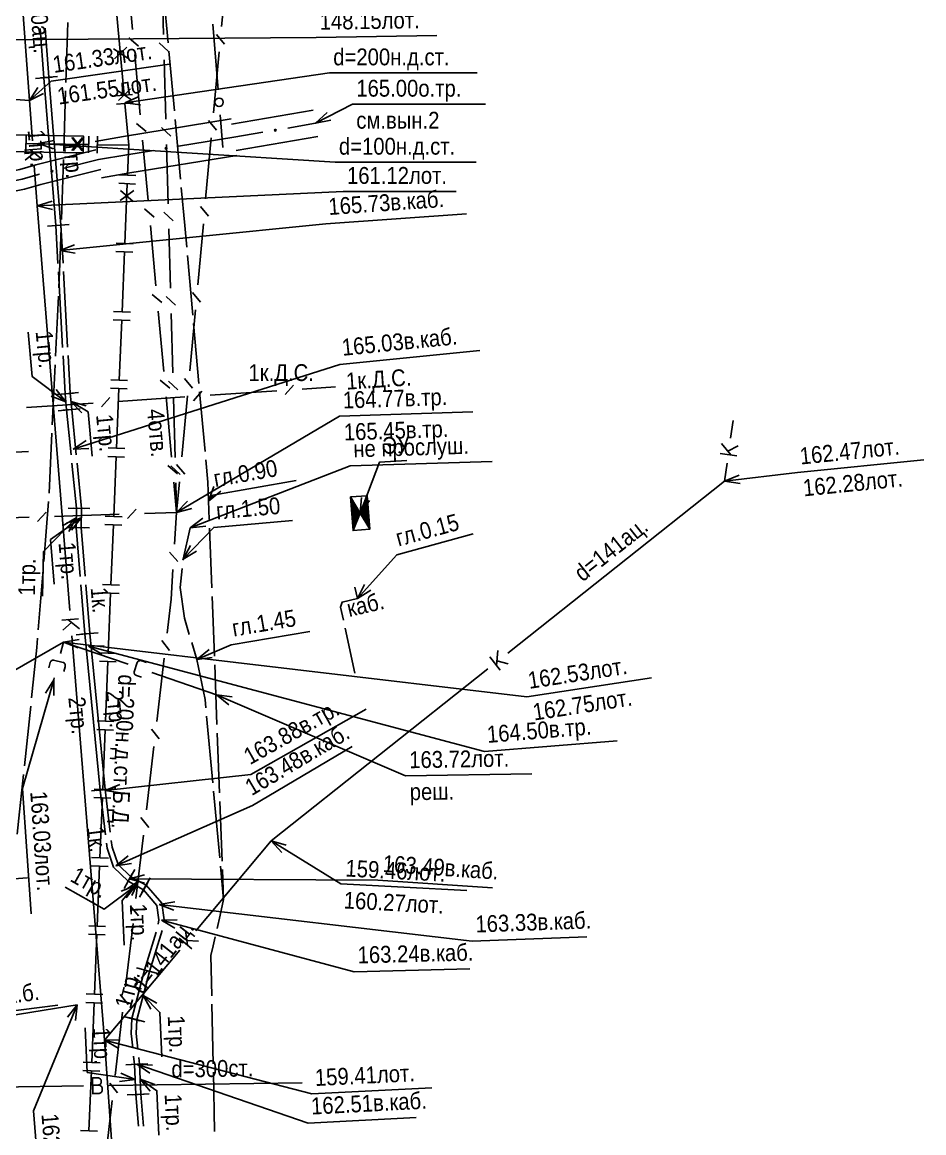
# Model space of a CAD drawing. Header units: metres. Extents: x -3947 to -3704, y 4976 to 6609.
# Drawn here: x -3829.8 to -3776.2, y 5683.5 to 5749.4 of the extents above; entities that cross this region are included whole.
import ezdxf
from ezdxf.enums import TextEntityAlignment as Align

# ---------------------------------------------------------------- set-up
doc = ezdxf.new("R2010")
doc.units = ezdxf.units.M
doc.header["$MEASUREMENT"] = 0
for name, color, linetype, lineweight in [('Водопровод', 7, 'Continuous', 25), ('Водосток', 7, 'Continuous', 25), ('Газопровод', 7, 'Continuous', 25), ('Кабели', 7, 'Continuous', 25), ('Кабель защиты', 7, 'Continuous', 25), ('Кабель связи', 7, 'Continuous', 25), ('Кабель электрический', 7, 'Continuous', 25), ('Канализация самотёчная', 7, 'Continuous', 25), ('Теплосеть', 7, 'Continuous', 25)]:
    doc.layers.add(name, color=color, linetype=linetype, lineweight=lineweight)
doc.styles.add('Russian', font='RUSSIAN_1251.shx', dxfattribs={"width": 0.8, "height": 1})
doc.styles.add('Style-RUSSIAN_1251', font='RUSSIAN_1251.shx')
doc.styles.add('Style-RUSSIAN_1251 I 0.00000', font='RUSSIAN_1251.shx')

msp = doc.modelspace()

# ---------------------------------------------------------------- linework, layer by layer
at = {"layer": 'Водопровод', "linetype": 'Continuous'}
for p, q in [((-3825.594, 5686.746), (-3825.579, 5685.749)), ((-3824.628, 5686.263), (-3813.156, 5686.429)), ((-3837.601, 5686.075), (-3826.128, 5686.241)), ((-3825.587, 5686.282), (-3825.266, 5686.287)), ((-3825.58, 5685.782), (-3825.218, 5685.787))]:
    msp.add_line(p, q, dxfattribs=at)
at = {"layer": 'Водопровод', "linetype": 'Continuous', "flags": 128}
for points in [[(-3841.715, 5687.485), (-3837.326, 5698.028), (-3829.446, 5698.589)], [(-3825.593, 5686.71), (-3825.274, 5686.714), (-3825.244, 5686.709), (-3825.194, 5686.691), (-3825.147, 5686.664), (-3825.128, 5686.649), (-3825.111, 5686.631), (-3825.095, 5686.607), (-3825.082, 5686.577), (-3825.078, 5686.562), (-3825.076, 5686.446), (-3825.082, 5686.424), (-3825.094, 5686.394), (-3825.109, 5686.373), (-3825.125, 5686.352), (-3825.153, 5686.331), (-3825.188, 5686.312), (-3825.22, 5686.299), (-3825.266, 5686.287), (-3825.227, 5686.284), (-3825.193, 5686.28), (-3825.145, 5686.266), (-3825.115, 5686.25), (-3825.086, 5686.232), (-3825.056, 5686.2), (-3825.035, 5686.165), (-3825.025, 5686.134), (-3825.022, 5685.943), (-3825.026, 5685.924), (-3825.037, 5685.898), (-3825.057, 5685.868), (-3825.088, 5685.839), (-3825.116, 5685.82), (-3825.162, 5685.799), (-3825.19, 5685.789), (-3825.218, 5685.787)]]:
    msp.add_lwpolyline(points, dxfattribs=at)
at = {"layer": 'Водосток', "linetype": 'Continuous'}
for p, q in [((-3832.623, 5709.54), (-3827.318, 5712.593)), ((-3827.318, 5712.593), (-3827.492, 5711.915)), ((-3827.318, 5712.593), (-3826.395, 5712.735)), ((-3827.318, 5712.593), (-3826.454, 5712.239)), ((-3827.318, 5712.593), (-3823.482, 5711.27)), ((-3827.89, 5710.358), (-3828.38, 5709.563)), ((-3827.89, 5710.358), (-3827.9, 5709.424)), ((-3827.863, 5710.462), (-3827.89, 5710.358)), ((-3822.065, 5710.78), (-3818.229, 5709.457)), ((-3818.229, 5709.457), (-3817.5, 5708.873)), ((-3818.229, 5709.457), (-3817.303, 5709.332)), ((-3832.321, 5690.104), (-3826.503, 5691.052)), ((-3826.503, 5691.052), (-3827.077, 5690.315)), ((-3826.503, 5691.052), (-3826.614, 5690.125))]:
    msp.add_line(p, q, dxfattribs=at)
at = {"layer": 'Водосток', "linetype": 'Continuous', "flags": 128}
for points in [[(-3827.318, 5712.593), (-3799.818, 5709.33), (-3792.421, 5710.468)], [(-3827.29, 5710.842), (-3827.221, 5711.111), (-3827.214, 5711.149), (-3827.213, 5711.18), (-3827.214, 5711.223), (-3827.223, 5711.263), (-3827.236, 5711.295), (-3827.258, 5711.327), (-3827.284, 5711.354), (-3827.309, 5711.368), (-3827.335, 5711.379), (-3827.902, 5711.524), (-3827.927, 5711.526), (-3827.949, 5711.525), (-3827.977, 5711.517), (-3827.999, 5711.506), (-3828.026, 5711.49), (-3828.053, 5711.471), (-3828.074, 5711.443), (-3828.101, 5711.402), (-3828.114, 5711.368), (-3828.191, 5711.068)], [(-3822.397, 5711.383), (-3822.659, 5711.473), (-3822.697, 5711.484), (-3822.727, 5711.487), (-3822.77, 5711.49), (-3822.811, 5711.484), (-3822.843, 5711.474), (-3822.877, 5711.454), (-3822.907, 5711.43), (-3822.923, 5711.407), (-3822.936, 5711.382), (-3823.127, 5710.829), (-3823.131, 5710.804), (-3823.131, 5710.782), (-3823.126, 5710.754), (-3823.117, 5710.731), (-3823.103, 5710.702), (-3823.085, 5710.674), (-3823.06, 5710.651), (-3823.021, 5710.62), (-3822.988, 5710.604), (-3822.695, 5710.503)], [(-3827.89, 5710.358), (-3829.759, 5703.899), (-3829.237, 5696.448)], [(-3818.229, 5709.457), (-3807.007, 5704.646), (-3799.524, 5704.769)], [(-3835.027, 5689.662), (-3834.368, 5690.174), (-3827.658, 5691.041)], [(-3826.503, 5691.052), (-3829.095, 5684.754), (-3828.515, 5677.315)]]:
    msp.add_lwpolyline(points, dxfattribs=at)
at = {"layer": 'Газопровод', "linetype": 'Continuous'}
for p, q in [((-3823.716, 5745.064), (-3824.165, 5750.03)), ((-3824.342, 5747.809), (-3823.506, 5747.26)), ((-3824.286, 5747.212), (-3823.567, 5747.907)), ((-3823.218, 5745.109), (-3824.214, 5745.019)), ((-3824.118, 5745.335), (-3823.283, 5744.786)), ((-3824.062, 5744.737), (-3823.343, 5745.433)), ((-3823.173, 5744.611), (-3824.169, 5744.521)), ((-3823.675, 5744.607), (-3822.821, 5744.985)), ((-3823.675, 5744.607), (-3822.748, 5744.49)), ((-3823.447, 5742.083), (-3823.671, 5744.566)), ((-3829.542, 5742.698), (-3829.561, 5741.698)), ((-3826.218, 5741.761), (-3826.831, 5742.552)), ((-3826.818, 5741.77), (-3826.181, 5742.541)), ((-3826.153, 5741.76), (-3826.766, 5742.55)), ((-3826.752, 5741.769), (-3826.116, 5742.54)), ((-3825.806, 5742.627), (-3825.824, 5741.628)), ((-3825.306, 5742.618), (-3825.325, 5741.618)), ((-3828.804, 5742.184), (-3827.89, 5742.377)), ((-3828.804, 5742.184), (-3827.921, 5741.878)), ((-3823.447, 5742.083), (-3825.315, 5742.118)), ((-3823.519, 5740.307), (-3823.447, 5742.083)), ((-3823.039, 5739.787), (-3824.038, 5739.827)), ((-3823.019, 5740.287), (-3824.018, 5740.327)), ((-3823.954, 5738.8), (-3823.15, 5739.396)), ((-3823.931, 5739.399), (-3823.174, 5738.746)), ((-3823.682, 5736.254), (-3823.539, 5739.807)), ((-3823.182, 5736.234), (-3824.182, 5736.275)), ((-3823.202, 5735.735), (-3824.202, 5735.775)), ((-3823.845, 5732.202), (-3823.702, 5735.755)), ((-3823.346, 5732.182), (-3824.345, 5732.222)), ((-3823.366, 5731.682), (-3824.365, 5731.723)), ((-3824.009, 5728.15), (-3823.865, 5731.703)), ((-3823.509, 5728.13), (-3824.508, 5728.17)), ((-3823.529, 5727.63), (-3824.528, 5727.67)), ((-3824.172, 5724.098), (-3824.029, 5727.65)), ((-3823.672, 5724.078), (-3824.671, 5724.118)), ((-3823.692, 5723.578), (-3824.692, 5723.618)), ((-3824.335, 5720.045), (-3824.192, 5723.598)), ((-3823.836, 5720.025), (-3824.835, 5720.066)), ((-3823.856, 5719.526), (-3824.855, 5719.566)), ((-3824.499, 5715.993), (-3824.355, 5719.546)), ((-3824.019, 5715.473), (-3825.018, 5715.514)), ((-3823.999, 5715.973), (-3824.998, 5716.013)), ((-3824.662, 5711.941), (-3824.519, 5715.494)), ((-3824.182, 5711.421), (-3825.182, 5711.461)), ((-3824.162, 5711.921), (-3825.161, 5711.961)), ((-3824.825, 5707.889), (-3824.682, 5711.441)), ((-3824.326, 5707.869), (-3825.325, 5707.909)), ((-3824.346, 5707.369), (-3825.345, 5707.409)), ((-3824.989, 5703.836), (-3824.845, 5707.389)), ((-3824.489, 5703.816), (-3825.488, 5703.857)), ((-3824.509, 5703.317), (-3825.508, 5703.357)), ((-3825.152, 5699.784), (-3825.009, 5703.337)), ((-3824.652, 5699.764), (-3825.651, 5699.804)), ((-3824.672, 5699.264), (-3825.672, 5699.305)), ((-3825.315, 5695.732), (-3825.172, 5699.285)), ((-3824.816, 5695.712), (-3825.815, 5695.752)), ((-3824.836, 5695.212), (-3825.835, 5695.252)), ((-3825.478, 5691.68), (-3825.335, 5695.232)), ((-3824.979, 5691.659), (-3825.978, 5691.7)), ((-3824.999, 5691.16), (-3825.998, 5691.2)), ((-3825.642, 5687.627), (-3825.499, 5691.18)), ((-3825.162, 5687.108), (-3826.162, 5687.148)), ((-3825.142, 5687.607), (-3826.141, 5687.648)), ((-3825.805, 5683.575), (-3825.662, 5687.128)), ((-3825.306, 5683.555), (-3826.305, 5683.595))]:
    msp.add_line(p, q, dxfattribs=at)
at = {"layer": 'Газопровод', "linetype": 'Continuous', "flags": 128}
for points in [[(-3823.675, 5744.607), (-3811.531, 5746.383), (-3802.771, 5746.383)], [(-3837.851, 5742.837), (-3826.133, 5742.629), (-3826.151, 5741.635), (-3837.869, 5741.842), (-3837.851, 5742.837)], [(-3825.815, 5742.127), (-3826.142, 5742.134), (-3829.551, 5742.198)], [(-3828.804, 5742.184), (-3811.194, 5741.079), (-3802.823, 5741.079)]]:
    msp.add_lwpolyline(points, dxfattribs=at)
at = {"layer": 'Кабели', "linetype": 'Continuous'}
for p, q in [((-3818.462, 5749.267), (-3818.142, 5745.386)), ((-3818.02, 5743.891), (-3817.86, 5741.95)), ((-3809.859, 5715.18), (-3809.443, 5716.016)), ((-3809.859, 5715.18), (-3809.071, 5715.682)), ((-3810.032, 5710.75), (-3810.601, 5713.412))]:
    msp.add_line(p, q, dxfattribs=at)
at = {"layer": 'Кабели', "linetype": 'Continuous', "flags": 128}
for points in [[(-3809.859, 5715.18), (-3807.532, 5717.766), (-3803.008, 5719.01)], [(-3810.705, 5713.9), (-3810.87, 5714.673), (-3810.779, 5714.964), (-3809.859, 5715.18), (-3810.014, 5715.843)]]:
    msp.add_lwpolyline(points, dxfattribs=at)
at = {"layer": 'Кабели', "linetype": 'Continuous'}
msp.add_circle((-3818.081, 5744.638), 0.25, dxfattribs=at)
at = {"layer": 'Кабель защиты', "linetype": 'Continuous'}
for p, q in [((-3810.258, 5721.168), (-3810.114, 5719.253)), ((-3810.235, 5721.129), (-3810.097, 5719.294)), ((-3810.212, 5721.09), (-3810.08, 5719.335)), ((-3810.189, 5721.051), (-3810.063, 5719.377)), ((-3810.166, 5721.013), (-3810.046, 5719.418)), ((-3810.143, 5720.974), (-3810.029, 5719.46)), ((-3810.12, 5720.935), (-3810.012, 5719.501)), ((-3810.098, 5720.897), (-3809.995, 5719.542)), ((-3810.074, 5720.857), (-3809.978, 5719.584)), ((-3810.052, 5720.819), (-3809.961, 5719.625)), ((-3810.029, 5720.78), (-3809.944, 5719.667)), ((-3810.006, 5720.741), (-3809.927, 5719.708)), ((-3809.983, 5720.703), (-3809.91, 5719.748)), ((-3809.709, 5720.241), (-3809.624, 5721.171)), ((-3809.709, 5720.241), (-3809.157, 5720.994)), ((-3809.706, 5720.243), (-3809.285, 5721.284)), ((-3809.522, 5720.698), (-3809.456, 5719.825)), ((-3809.505, 5720.741), (-3809.433, 5719.787)), ((-3809.488, 5720.782), (-3809.41, 5719.749)), ((-3809.471, 5720.825), (-3809.387, 5719.711)), ((-3809.454, 5720.866), (-3809.364, 5719.672)), ((-3809.437, 5720.907), (-3809.341, 5719.634)), ((-3809.421, 5720.95), (-3809.318, 5719.596)), ((-3809.404, 5720.991), (-3809.295, 5719.557)), ((-3809.387, 5721.034), (-3809.272, 5719.519)), ((-3809.37, 5721.075), (-3809.249, 5719.48)), ((-3809.353, 5721.116), (-3809.226, 5719.442)), ((-3809.336, 5721.159), (-3809.203, 5719.404)), ((-3809.319, 5721.2), (-3809.181, 5719.365)), ((-3809.302, 5721.242), (-3809.158, 5719.327)), ((-3809.285, 5721.284), (-3809.135, 5719.3)), ((-3809.96, 5720.663), (-3809.894, 5719.79)), ((-3809.937, 5720.625), (-3809.877, 5719.831)), ((-3809.914, 5720.587), (-3809.86, 5719.873)), ((-3809.891, 5720.547), (-3809.843, 5719.914)), ((-3809.868, 5720.509), (-3809.826, 5719.955)), ((-3809.845, 5720.469), (-3809.809, 5719.997)), ((-3809.822, 5720.431), (-3809.792, 5720.038)), ((-3809.799, 5720.393), (-3809.775, 5720.08)), ((-3809.776, 5720.353), (-3809.758, 5720.121)), ((-3809.753, 5720.315), (-3809.741, 5720.162)), ((-3809.73, 5720.276), (-3809.724, 5720.204)), ((-3809.135, 5719.289), (-3809.706, 5720.243)), ((-3809.691, 5720.28), (-3809.685, 5720.209)), ((-3809.674, 5720.323), (-3809.663, 5720.17)), ((-3809.657, 5720.364), (-3809.64, 5720.132)), ((-3809.64, 5720.407), (-3809.617, 5720.094)), ((-3809.623, 5720.448), (-3809.594, 5720.055)), ((-3809.606, 5720.489), (-3809.571, 5720.017)), ((-3809.59, 5720.532), (-3809.548, 5719.978)), ((-3809.573, 5720.573), (-3809.525, 5719.94)), ((-3809.556, 5720.616), (-3809.502, 5719.902)), ((-3809.539, 5720.657), (-3809.479, 5719.863))]:
    msp.add_line(p, q, dxfattribs=at)
at = {"layer": 'Кабель защиты', "linetype": 'Continuous', "flags": 128}
for points in [[(-3809.709, 5720.241), (-3808.559, 5723.281), (-3806.935, 5723.375)], [(-3810.282, 5721.206), (-3810.132, 5719.21), (-3809.136, 5719.285), (-3809.287, 5721.281), (-3810.282, 5721.206)], [(-3809.709, 5720.241), (-3810.281, 5721.207), (-3810.131, 5719.222), (-3810.131, 5719.211), (-3809.709, 5720.241)]]:
    msp.add_lwpolyline(points, dxfattribs=at)
at = {"layer": 'Кабель связи', "linetype": 'Continuous'}
for p, q in [((-3823.228, 5748.967), (-3823.556, 5752.552)), ((-3817.6, 5752.744), (-3817.934, 5749.13)), ((-3821.482, 5752.182), (-3821.385, 5748.66)), ((-3822.871, 5747.98), (-3823.447, 5748.46)), ((-3818.243, 5748.671), (-3817.764, 5748.095)), ((-3821.636, 5748.167), (-3821.092, 5747.652)), ((-3822.763, 5743.889), (-3823.091, 5747.473)), ((-3821.343, 5747.16), (-3821.246, 5743.638)), ((-3818.072, 5747.636), (-3818.407, 5744.022)), ((-3822.406, 5742.902), (-3822.982, 5743.381)), ((-3821.498, 5743.145), (-3820.953, 5742.63)), ((-3818.715, 5743.563), (-3818.236, 5742.987)), ((-3818.545, 5742.528), (-3818.879, 5738.914)), ((-3822.297, 5738.81), (-3822.626, 5742.395)), ((-3821.205, 5742.138), (-3821.107, 5738.616)), ((-3821.941, 5737.824), (-3822.517, 5738.303)), ((-3821.359, 5738.123), (-3820.814, 5737.608)), ((-3819.187, 5738.455), (-3818.708, 5737.879)), ((-3821.832, 5733.732), (-3822.161, 5737.316)), ((-3819.017, 5737.42), (-3819.351, 5733.806)), ((-3821.066, 5737.116), (-3820.969, 5733.594)), ((-3821.476, 5732.745), (-3822.052, 5733.225)), ((-3819.66, 5733.347), (-3819.181, 5732.771)), ((-3821.22, 5733.101), (-3820.676, 5732.586)), ((-3821.367, 5728.653), (-3821.695, 5732.238)), ((-3820.927, 5732.094), (-3820.83, 5728.572)), ((-3819.489, 5732.312), (-3819.823, 5728.698)), ((-3821.011, 5727.667), (-3821.587, 5728.146)), ((-3821.081, 5728.08), (-3820.537, 5727.564)), ((-3820.132, 5728.239), (-3819.653, 5727.663)), ((-3819.606, 5726.916), (-3819.112, 5727.48)), ((-3818.611, 5727.248), (-3814.654, 5727.513)), ((-3814.152, 5727.281), (-3813.659, 5727.846)), ((-3813.157, 5727.614), (-3811.178, 5727.746)), ((-3829.518, 5726.517), (-3825.561, 5726.782)), ((-3825.059, 5726.55), (-3824.566, 5727.114)), ((-3824.064, 5726.883), (-3820.107, 5727.148)), ((-3820.902, 5723.575), (-3821.23, 5727.16)), ((-3820.788, 5727.072), (-3820.691, 5723.55)), ((-3819.962, 5727.204), (-3820.296, 5723.59)), ((-3820.546, 5722.588), (-3821.122, 5723.068)), ((-3820.943, 5723.058), (-3820.398, 5722.542)), ((-3820.604, 5723.131), (-3820.125, 5722.555)), ((-3820.601, 5720.289), (-3820.765, 5722.081)), ((-3820.65, 5722.05), (-3820.601, 5720.289)), ((-3820.434, 5722.096), (-3820.601, 5720.289)), ((-3820.601, 5720.289), (-3819.953, 5720.962)), ((-3828.343, 5720.302), (-3828.856, 5719.755)), ((-3824.017, 5720.178), (-3827.85, 5720.053)), ((-3823.011, 5720.476), (-3823.523, 5719.929)), ((-3820.601, 5720.289), (-3822.518, 5720.227)), ((-3820.722, 5718.398), (-3820.601, 5720.289)), ((-3820.601, 5720.289), (-3819.699, 5720.531)), ((-3829.349, 5720.004), (-3833.182, 5719.88)), ((-3820.523, 5717.368), (-3821.018, 5717.931)), ((-3821.022, 5712.09), (-3821.486, 5712.678)), ((-3821.784, 5707.875), (-3821.342, 5711.639)), ((-3821.639, 5706.836), (-3822.103, 5707.424)), ((-3822.4, 5702.621), (-3821.958, 5706.385)), ((-3822.255, 5701.582), (-3822.72, 5702.171)), ((-3823.017, 5697.368), (-3822.575, 5701.132)), ((-3822.872, 5696.329), (-3823.337, 5696.917)), ((-3823.634, 5692.114), (-3823.192, 5695.878)), ((-3823.489, 5691.075), (-3823.953, 5691.663)), ((-3824.25, 5686.86), (-3823.809, 5690.624)), ((-3824.106, 5685.821), (-3824.57, 5686.409)), ((-3824.867, 5681.607), (-3824.425, 5685.37))]:
    msp.add_line(p, q, dxfattribs=at)
at = {"layer": 'Кабель связи', "linetype": 'Continuous', "flags": 128}
for points in [[(-3820.601, 5720.289), (-3810.935, 5725.998), (-3803.018, 5726.267)], [(-3821.167, 5713.129), (-3820.931, 5715.137), (-3820.818, 5716.901)]]:
    msp.add_lwpolyline(points, dxfattribs=at)
at = {"layer": 'Кабель электрический', "linetype": 'Continuous'}
for p, q in [((-3821.105, 5748.165), (-3821.427, 5751.709)), ((-3827.059, 5749.374), (-3827.175, 5745.81)), ((-3828.701, 5749.016), (-3828.48, 5746.1)), ((-3828.401, 5749.036), (-3828.18, 5746.13)), ((-3820.738, 5744.122), (-3821.06, 5747.667)), ((-3828.978, 5746.06), (-3827.982, 5746.14)), ((-3828.678, 5746.09), (-3827.682, 5746.17)), ((-3827.191, 5745.31), (-3827.307, 5741.745)), ((-3820.371, 5740.08), (-3820.693, 5743.624)), ((-3827.324, 5741.246), (-3827.439, 5737.681)), ((-3828.268, 5737.28), (-3827.272, 5737.36)), ((-3827.968, 5737.3), (-3826.972, 5737.38)), ((-3827.77, 5737.32), (-3827.646, 5735.072)), ((-3827.47, 5737.34), (-3827.346, 5735.095)), ((-3827.538, 5735.839), (-3826.667, 5736.177)), ((-3827.538, 5735.839), (-3826.617, 5735.68)), ((-3819.643, 5731.995), (-3819.961, 5735.539)), ((-3827.619, 5734.573), (-3827.371, 5730.077)), ((-3827.319, 5734.595), (-3827.071, 5730.105)), ((-3827.624, 5733.118), (-3827.792, 5729.556)), ((-3819.28, 5727.952), (-3819.598, 5731.497)), ((-3827.344, 5729.578), (-3827.22, 5727.33)), ((-3827.044, 5729.605), (-3826.92, 5727.36)), ((-3827.815, 5729.056), (-3827.984, 5725.494)), ((-3827.175, 5726.85), (-3827.745, 5727.59)), ((-3827.718, 5727.283), (-3826.722, 5727.377)), ((-3827.418, 5727.313), (-3826.422, 5727.407)), ((-3818.917, 5723.909), (-3819.235, 5727.454)), ((-3827.175, 5726.85), (-3828.045, 5727.19)), ((-3826.875, 5726.88), (-3826.239, 5726.196)), ((-3826.875, 5726.88), (-3825.977, 5726.621)), ((-3827.628, 5726.323), (-3826.632, 5726.417)), ((-3827.328, 5726.353), (-3826.332, 5726.447)), ((-3827.13, 5726.37), (-3826.865, 5723.704)), ((-3826.83, 5726.4), (-3826.565, 5723.714)), ((-3828.007, 5724.995), (-3828.176, 5721.432)), ((-3826.747, 5724.044), (-3825.965, 5724.554)), ((-3826.747, 5724.044), (-3825.814, 5724.077)), ((-3826.815, 5723.206), (-3826.55, 5720.54)), ((-3826.515, 5723.216), (-3826.25, 5720.53)), ((-3818.705, 5720.948), (-3818.395, 5721.829)), ((-3818.705, 5720.948), (-3817.985, 5721.543)), ((-3828.208, 5720.933), (-3828.491, 5717.378)), ((-3827.05, 5720.549), (-3826.05, 5720.531)), ((-3826.75, 5720.539), (-3825.75, 5720.521)), ((-3826.56, 5719.965), (-3827.368, 5719.496)), ((-3826.26, 5719.96), (-3827.139, 5719.644)), ((-3827.07, 5719.399), (-3826.07, 5719.381)), ((-3826.56, 5719.965), (-3827.01, 5719.147)), ((-3826.26, 5719.96), (-3826.85, 5719.236)), ((-3826.77, 5719.399), (-3825.77, 5719.381)), ((-3826.57, 5719.39), (-3826.335, 5716.479)), ((-3826.27, 5719.39), (-3826.035, 5716.494)), ((-3819.789, 5719.383), (-3819.039, 5719.941)), ((-3819.789, 5719.383), (-3818.859, 5719.475)), ((-3818.515, 5715.803), (-3818.649, 5719.36)), ((-3820.222, 5717.505), (-3819.778, 5718.327)), ((-3820.222, 5717.505), (-3819.418, 5717.981)), ((-3828.531, 5716.88), (-3828.814, 5713.324)), ((-3826.295, 5715.981), (-3826.06, 5713.07)), ((-3825.995, 5715.996), (-3825.76, 5713.1)), ((-3818.361, 5711.747), (-3818.496, 5715.303)), ((-3826.558, 5713.021), (-3825.562, 5713.119)), ((-3826.258, 5713.051), (-3825.262, 5713.149)), ((-3825.838, 5712.348), (-3824.904, 5712.358)), ((-3825.838, 5712.348), (-3825.033, 5711.875)), ((-3819.409, 5711.555), (-3818.68, 5712.14)), ((-3819.409, 5711.555), (-3818.483, 5711.68)), ((-3818.207, 5707.691), (-3818.342, 5711.247)), ((-3829.266, 5708.78), (-3829.639, 5705.234)), ((-3818.454, 5704.231), (-3818.82, 5708.187)), ((-3818.054, 5703.635), (-3818.188, 5707.191)), ((-3825.648, 5703.751), (-3824.652, 5703.849)), ((-3825.348, 5703.781), (-3824.352, 5703.879)), ((-3825.15, 5703.8), (-3824.818, 5701.144)), ((-3824.85, 5703.83), (-3824.54, 5701.314)), ((-3824.849, 5703.781), (-3823.982, 5704.128)), ((-3824.849, 5703.781), (-3823.927, 5703.631)), ((-3818.043, 5699.777), (-3818.408, 5703.733)), ((-3817.9, 5699.579), (-3818.035, 5703.135)), ((-3824.211, 5699.307), (-3823.489, 5699.899)), ((-3824.211, 5699.307), (-3823.287, 5699.442)), ((-3823.574, 5698.224), (-3823.086, 5699.096)), ((-3817.814, 5697.301), (-3817.997, 5699.279)), ((-3817.814, 5697.301), (-3817.881, 5699.079)), ((-3823.726, 5697.965), (-3823.234, 5698.835)), ((-3822.875, 5698.405), (-3823.643, 5697.873)), ((-3823.407, 5698.524), (-3822.506, 5698.77)), ((-3823.407, 5698.524), (-3822.508, 5698.27)), ((-3822.875, 5698.405), (-3823.259, 5697.553)), ((-3822.806, 5697.445), (-3822.314, 5698.315)), ((-3822.664, 5697.714), (-3822.176, 5698.586)), ((-3823.02, 5698.14), (-3823.892, 5697.804)), ((-3823.02, 5698.14), (-3823.594, 5697.403)), ((-3821.631, 5697.017), (-3820.708, 5697.161)), ((-3821.631, 5697.017), (-3820.766, 5696.664)), ((-3821.504, 5696.087), (-3820.57, 5696.094)), ((-3821.504, 5696.087), (-3820.7, 5695.612)), ((-3821.823, 5695.359), (-3822.5, 5693.12)), ((-3821.467, 5695.476), (-3822.21, 5693.04)), ((-3822.983, 5693.248), (-3822.017, 5692.992)), ((-3822.693, 5693.168), (-3821.727, 5692.912)), ((-3822.59, 5691.605), (-3822.13, 5690.792)), ((-3822.59, 5691.605), (-3821.777, 5691.146)), ((-3818.433, 5687.557), (-3818.506, 5691.088)), ((-3823.743, 5690.368), (-3822.777, 5690.112)), ((-3823.453, 5690.298), (-3822.487, 5690.042)), ((-3823.16, 5687.998), (-3823.11, 5687.52)), ((-3822.851, 5687.928), (-3822.81, 5687.53)), ((-3823.61, 5687.498), (-3822.61, 5687.542)), ((-3823.31, 5687.508), (-3822.31, 5687.552)), ((-3822.959, 5687.523), (-3822.189, 5686.994)), ((-3822.959, 5687.523), (-3822.026, 5687.467)), ((-3822.959, 5687.523), (-3822.189, 5686.994)), ((-3822.959, 5687.523), (-3822.026, 5687.467)), ((-3823.07, 5686.625), (-3823.997, 5686.509)), ((-3823.07, 5686.625), (-3823.924, 5687.004)), ((-3822.77, 5686.635), (-3822.17, 5685.919)), ((-3822.77, 5686.635), (-3821.887, 5686.331)), ((-3818.35, 5683.526), (-3818.423, 5687.057)), ((-3823.53, 5685.708), (-3822.53, 5685.752)), ((-3823.23, 5685.718), (-3822.23, 5685.762)), ((-3823.03, 5685.73), (-3822.875, 5683.845)), ((-3822.73, 5685.74), (-3822.576, 5683.857))]:
    msp.add_line(p, q, dxfattribs=at)
at = {"layer": 'Кабель электрический', "linetype": 'Continuous', "flags": 128}
for points in [[(-3828.48, 5746.1), (-3827.77, 5737.32)], [(-3828.18, 5746.13), (-3827.47, 5737.34)], [(-3820.006, 5736.037), (-3820.122, 5737.33), (-3820.326, 5739.582)], [(-3827.538, 5735.839), (-3811.747, 5737.427), (-3803.4, 5738.016)], [(-3827.456, 5737.181), (-3827.509, 5735.542), (-3827.6, 5733.618)], [(-3848.825, 5730.895), (-3838.186, 5723.479), (-3829.389, 5723.897)], [(-3827.175, 5726.85), (-3829.175, 5728.35), (-3829.422, 5730.983)], [(-3826.747, 5724.044), (-3810.917, 5729.063), (-3802.606, 5729.903)], [(-3827.22, 5727.33), (-3827.13, 5726.37)], [(-3826.92, 5727.36), (-3826.83, 5726.4)], [(-3826.875, 5726.88), (-3825.855, 5726.252), (-3825.608, 5723.62)], [(-3818.668, 5719.859), (-3818.752, 5722.076), (-3818.872, 5723.411)], [(-3819.789, 5719.383), (-3810.308, 5723.047), (-3801.874, 5723.316)], [(-3818.705, 5720.948), (-3818.456, 5721.305), (-3813.502, 5722.185)], [(-3826.55, 5720.54), (-3826.57, 5719.39)], [(-3826.25, 5720.53), (-3826.27, 5719.39)], [(-3826.56, 5719.965), (-3828.515, 5717.965), (-3828.561, 5715.321)], [(-3826.26, 5719.96), (-3828.08, 5718.671), (-3827.866, 5716.035)], [(-3820.228, 5717.447), (-3820.222, 5717.505), (-3819.789, 5719.383)], [(-3820.222, 5717.505), (-3818.399, 5719.401), (-3813.726, 5719.817)], [(-3819.852, 5713.04), (-3820.142, 5714.014), (-3820.386, 5715.823), (-3820.276, 5716.949)], [(-3828.854, 5712.826), (-3828.898, 5712.272), (-3829.213, 5709.278)], [(-3826.06, 5713.07), (-3825.15, 5703.8)], [(-3825.76, 5713.1), (-3824.85, 5703.83)], [(-3819.409, 5711.555), (-3817.367, 5712.431), (-3812.693, 5713.226)], [(-3825.838, 5712.348), (-3802.325, 5706.084), (-3794.45, 5706.727)], [(-3818.866, 5708.685), (-3818.911, 5709.172), (-3819.409, 5711.555), (-3819.709, 5712.561)], [(-3824.849, 5703.781), (-3816.199, 5704.732), (-3809.351, 5708.6)], [(-3824.211, 5699.307), (-3816.09, 5702.892), (-3810.187, 5706.382)], [(-3829.691, 5704.736), (-3829.925, 5702.516), (-3830.061, 5701.189)], [(-3824.756, 5700.647), (-3824.72, 5700.36), (-3824.34, 5699.23), (-3823.48, 5698.4)], [(-3824.479, 5700.818), (-3824.43, 5700.42), (-3824.08, 5699.39), (-3823.33, 5698.66)], [(-3822.875, 5698.405), (-3823.84, 5697.246), (-3823.722, 5694.604)], [(-3823.48, 5698.4), (-3822.56, 5697.88)], [(-3823.407, 5698.524), (-3808.649, 5698.463), (-3801.849, 5698.008)], [(-3823.33, 5698.66), (-3822.42, 5698.15)], [(-3823.02, 5698.14), (-3824.908, 5696.738), (-3827.21, 5698.04)], [(-3822.56, 5697.88), (-3821.78, 5696.96), (-3821.65, 5696.09), (-3821.695, 5695.841)], [(-3822.42, 5698.15), (-3821.49, 5697.09), (-3821.35, 5696.09), (-3821.369, 5695.965)], [(-3821.631, 5697.017), (-3803.055, 5694.838), (-3796.244, 5695.081)], [(-3818.204, 5695.579), (-3818.023, 5696.379), (-3817.814, 5697.301)], [(-3821.504, 5696.087), (-3810.059, 5693.005), (-3803.204, 5693.181)], [(-3818.517, 5691.588), (-3818.566, 5693.982), (-3818.435, 5694.558), (-3818.314, 5695.091)], [(-3822.5, 5693.12), (-3823.26, 5690.24)], [(-3822.21, 5693.04), (-3822.97, 5690.17)], [(-3822.59, 5691.605), (-3821.591, 5690.607), (-3821.473, 5687.965)], [(-3823.26, 5690.24), (-3823.3, 5689.35), (-3823.211, 5688.495)], [(-3822.97, 5690.17), (-3823, 5689.36), (-3822.903, 5688.426)], [(-3823.07, 5686.625), (-3825.904, 5687.043), (-3826.022, 5689.685)], [(-3823.11, 5687.52), (-3823.03, 5685.73)], [(-3822.959, 5687.523), (-3812.796, 5684.025), (-3806.38, 5684.356)], [(-3822.959, 5687.523), (-3812.796, 5684.025), (-3806.38, 5684.356)], [(-3822.81, 5687.53), (-3822.73, 5685.74)], [(-3822.77, 5686.635), (-3821.773, 5685.95), (-3821.655, 5683.308)]]:
    msp.add_lwpolyline(points, dxfattribs=at)
at = {"layer": 'Канализация самотёчная', "linetype": 'Continuous'}
for p, q in [((-3830.412, 5759.186), (-3829.34, 5744.738)), ((-3836.138, 5745.217), (-3829.34, 5744.738)), ((-3829.34, 5744.738), (-3828.836, 5745.525)), ((-3829.34, 5744.738), (-3828.503, 5745.152)), ((-3829.34, 5744.738), (-3829.166, 5742.36)), ((-3828.645, 5741.868), (-3829.633, 5741.796)), ((-3829.281, 5741.821), (-3828.601, 5741.269)), ((-3829.065, 5741.646), (-3829.589, 5741.197)), ((-3829.057, 5740.863), (-3828.883, 5738.485)), ((-3828.883, 5738.485), (-3827.996, 5738.777)), ((-3828.883, 5738.485), (-3827.972, 5738.278)), ((-3828.883, 5738.485), (-3826.946, 5714.466)), ((-3787.719, 5724.69), (-3787.569, 5725.752)), ((-3787.703, 5723.706), (-3788.25, 5724.39)), ((-3787.876, 5723.923), (-3787.269, 5724.251)), ((-3788.334, 5723.795), (-3787.353, 5723.657)), ((-3788.079, 5722.142), (-3787.929, 5723.204)), ((-3800.949, 5711.932), (-3788.079, 5722.142)), ((-3788.079, 5722.142), (-3787.215, 5722.497)), ((-3788.079, 5722.142), (-3787.156, 5722)), ((-3826.421, 5713.978), (-3827.409, 5713.898)), ((-3826.84, 5713.753), (-3827.36, 5713.3)), ((-3827.057, 5713.926), (-3826.373, 5713.379)), ((-3826.826, 5712.97), (-3824.889, 5688.951)), ((-3802.011, 5711.708), (-3801.395, 5710.932)), ((-3801.615, 5711.208), (-3801.54, 5712.081)), ((-3801.591, 5711.485), (-3800.925, 5711.304)), ((-3814.994, 5700.79), (-3802.124, 5711)), ((-3819.461, 5695.446), (-3814.994, 5700.79)), ((-3814.994, 5700.79), (-3814.359, 5700.105)), ((-3814.994, 5700.79), (-3814.097, 5700.531)), ((-3820.455, 5695.011), (-3819.695, 5694.376)), ((-3819.966, 5694.602), (-3820.07, 5695.472)), ((-3819.999, 5694.878), (-3819.31, 5694.836)), ((-3824.889, 5688.951), (-3820.422, 5694.295)), ((-3824.889, 5688.951), (-3823.955, 5688.968)), ((-3824.889, 5688.951), (-3824.08, 5688.484)), ((-3824.889, 5688.951), (-3823.064, 5663.673))]:
    msp.add_line(p, q, dxfattribs=at)
at = {"layer": 'Канализация самотёчная', "linetype": 'Continuous', "flags": 128}
for points in [[(-3836.718, 5748.303), (-3812.323, 5748.491), (-3805.152, 5748.6)], [(-3829.34, 5744.738), (-3828.041, 5745.901), (-3821.025, 5746.904)], [(-3828.883, 5738.485), (-3810.715, 5739.346), (-3804.018, 5739.346)], [(-3788.079, 5722.142), (-3783.738, 5722.659), (-3776.25, 5723.42)], [(-3814.994, 5700.79), (-3810.849, 5698.238), (-3803.382, 5697.845)], [(-3824.889, 5688.951), (-3812.573, 5685.769), (-3805.452, 5686.116)]]:
    msp.add_lwpolyline(points, dxfattribs=at)
at = {"layer": 'Теплосеть', "linetype": 'Continuous'}
for p, q in [((-3812.361, 5743.39), (-3811.675, 5744.025)), ((-3814.001, 5743.109), (-3812.361, 5743.39)), ((-3812.361, 5743.39), (-3811.446, 5743.58)), ((-3820.487, 5742.026), (-3817.204, 5742.56)), ((-3817.204, 5742.56), (-3815.479, 5742.856)), ((-3825.248, 5741.233), (-3827.28, 5740.727))]:
    msp.add_line(p, q, dxfattribs=at)
at = {"layer": 'Теплосеть', "linetype": 'Continuous', "flags": 128}
for points in [[(-3812.361, 5743.39), (-3810.162, 5744.523), (-3802.269, 5744.523)], [(-3817.336, 5743.349), (-3812.496, 5744.179)], [(-3825.437, 5742.317), (-3823.748, 5742.611), (-3817.374, 5743.647)], [(-3817.072, 5741.771), (-3812.225, 5742.602)], [(-3825.393, 5741.815), (-3828.968, 5740.924), (-3829.912, 5740.656), (-3842.191, 5738.235), (-3853.608, 5736.139)], [(-3825.248, 5741.233), (-3823.565, 5741.526), (-3821.968, 5741.786)], [(-3825.059, 5740.149), (-3823.382, 5740.441), (-3817.034, 5741.473)], [(-3825.103, 5740.651), (-3828.659, 5739.765), (-3829.631, 5739.488), (-3841.967, 5737.057), (-3852.626, 5735.099)], [(-3828.735, 5740.364), (-3828.814, 5740.345), (-3829.771, 5740.072), (-3832.823, 5739.471)]]:
    msp.add_lwpolyline(points, dxfattribs=at)
at = {"layer": 'Теплосеть', "linetype": 'Continuous'}
for centre in [(-3814.74, 5742.982), (-3821.228, 5741.906), (-3828.007, 5740.546)]:
    msp.add_circle(centre, 0.05, dxfattribs=at)

# ---------------------------------------------------------------- texts
at = {"layer": 'Водопровод', "linetype": 'Continuous', "style": 'Style-RUSSIAN_1251', "width": 0.899998}
msp.add_text('d=300ст.', height=1, rotation=0.82613, dxfattribs=at).set_placement((-3820.907, 5686.734))
at = {"layer": 'Водосток', "linetype": 'Continuous', "style": 'Style-RUSSIAN_1251', "width": 0.899998}
for s, rotation, p in [('162.53лот.', 8.7473, (-3799.816, 5710.798)), ('162.75лот.', 8.7473, (-3799.527, 5708.92)), ('163.72лот.', 0.9438, (-3806.806, 5706.099)), ('163.03лот.', 274.01095, (-3828.297, 5703.776)), ('реш.', 0.9438, (-3806.774, 5704.199)), ('d=400ж.б.', 7.3561, (-3834.331, 5691.641)), ('162.00лот.', 274.45982, (-3827.632, 5684.642))]:
    msp.add_text(s, height=1, rotation=rotation, dxfattribs=at).set_placement(p, align=Align.TOP_LEFT)
at = {"layer": 'Газопровод', "linetype": 'Continuous', "style": 'Style-RUSSIAN_1251', "width": 0.899998}
for s, p in [('d=200н.д.ст.', (-3811.306, 5747.833)), ('d=100н.д.ст.', (-3810.969, 5742.529))]:
    msp.add_text(s, height=1, dxfattribs=at).set_placement(p, align=Align.TOP_LEFT)
msp.add_text('d=200н.д.ст.Б.Д.', height=1, rotation=267.40374, dxfattribs=at).set_placement((-3824.051, 5710.686))
at = {"layer": 'Кабели', "linetype": 'Continuous', "style": 'Russian', "width": 0.9}
msp.add_text('гл.0.15', height=1, rotation=15.3708, dxfattribs=at).set_placement((-3807.699, 5719.224), align=Align.TOP_LEFT)
msp.add_text('каб.', height=1, rotation=13.1818, dxfattribs=at).set_placement((-3810.477, 5714.562), align=Align.MIDDLE_LEFT)
at = {"layer": 'Кабель защиты', "linetype": 'Continuous', "style": 'Style-RUSSIAN_1251', "width": 0.899998}
msp.add_text('ЭУ', height=1, rotation=3.31002, dxfattribs=at).set_placement((-3808.418, 5724.742), align=Align.TOP_LEFT)
at = {"layer": 'Кабель связи', "linetype": 'Continuous', "style": 'Style-RUSSIAN_1251', "width": 0.899998}
msp.add_text('1к.Д.С.', height=1, dxfattribs=at).set_placement((-3816.335, 5728.09))
for s, rotation, p in [('1к.Д.С.', 3.78493, (-3810.513, 5727.574)), ('4отв.', 274.81334, (-3822.356, 5726.392))]:
    msp.add_text(s, height=1, rotation=rotation, dxfattribs=at).set_placement(p)
for s, p in [('164.77в.тр.', (-3810.759, 5727.455)), ('165.45в.тр.', (-3810.695, 5725.556))]:
    msp.add_text(s, height=1, rotation=1.9425, dxfattribs=at).set_placement(p, align=Align.TOP_LEFT)
at = {"layer": 'Кабель электрический', "linetype": 'Continuous', "style": 'Style-RUSSIAN_1251 I 0.00000', "width": 0.9}
for s, rotation, p in [('1тр.', 274.623, (-3829.448, 5742.983)), ('1тр.', 274.618, (-3827.332, 5742.309)), ('1к.', 274.635, (-3825.706, 5715.805)), ('2тр.', 275.607, (-3824.784, 5709.682)), ('2тр.', 275.607, (-3827.035, 5709.294)), ('1к.', 277.125, (-3825.935, 5701.58)), ('1тр.', 75.217, (-3823.325, 5690.762))]:
    msp.add_text(s, height=1, rotation=rotation, dxfattribs=at).set_placement(p)
at = {"layer": 'Кабель электрический', "linetype": 'Continuous', "style": 'Style-RUSSIAN_1251', "width": 0.9}
for s, rotation, p in [('165.73в.каб.', 4.0359, (-3811.628, 5738.94)), ('165.03в.каб.', 5.7683, (-3810.844, 5730.578)), ('1тр.', 275.35583, (-3827.978, 5731.118)), ('1тр.', 275.3558, (-3824.39, 5726.164)), ('не прослуш.', 1.825, (-3810.131, 5724.554)), ('гл.0.90', 10.0751, (-3818.488, 5722.772)), ('гл.1.50', 5.0896, (-3818.304, 5720.865)), ('1тр.', 274.6355, (-3826.616, 5718.564)), ('1тр.', 89.0037, (-3830.011, 5715.346)), ('гл.1.45', 9.6511, (-3817.389, 5713.898)), ('163.88в.тр.', 29.4586, (-3816.74, 5706.148)), ('163.48в.каб.', 30.5971, (-3816.659, 5704.297)), ('164.50в.тр.', 4.6652, (-3802.222, 5707.598)), ('163.49в.каб.', 356.1673, (-3808.324, 5699.945)), ('1тр.', 330.5241, (-3826.496, 5699.302)), ('1тр.', 272.559, (-3822.382, 5697.086)), ('163.33в.каб.', 2.0469, (-3802.884, 5696.345)), ('163.24в.каб.', 1.4698, (-3809.873, 5694.511)), ('1тр.', 272.559, (-3820.133, 5690.447)), ('1тр.', 272.559, (-3824.573, 5689.75)), ('162.51в.каб.', 2.9491, (-3812.649, 5685.535)), ('162.51в.каб.', 2.9491, (-3812.649, 5685.535)), ('1тр.', 272.559, (-3820.315, 5685.79))]:
    msp.add_text(s, height=1, rotation=rotation, dxfattribs=at).set_placement(p, align=Align.TOP_LEFT)
at = {"layer": 'Канализация самотёчная', "linetype": 'Continuous', "style": 'Style-RUSSIAN_1251', "width": 0.899998}
for s, rotation, p in [('d=200ац.', 274.72786, (-3829.487, 5752.565)), ('d=141ац.', 38.30968, (-3796.502, 5716.133)), ('d=141ац.', 51.67982, (-3822.639, 5691.628))]:
    msp.add_text(s, height=1, rotation=rotation, dxfattribs=at).set_placement(p)
for s, rotation, p in [('148.15лот.', 0.8765, (-3812.12, 5749.944)), ('161.33лот.', 8.1312, (-3828.023, 5747.369)), ('161.55лот.', 8.1312, (-3827.754, 5745.488)), ('162.47лот.', 5.8045, (-3783.66, 5724.124)), ('162.28лот.', 5.8045, (-3783.468, 5722.234)), ('159.46лот.', 356.9868, (-3810.548, 5699.674)), ('160.27лот.', 356.9868, (-3810.648, 5697.777)), ('159.41лот.', 2.7866, (-3812.418, 5687.229))]:
    msp.add_text(s, height=1, rotation=rotation, dxfattribs=at).set_placement(p, align=Align.TOP_LEFT)
msp.add_text('161.12лот.', height=1, dxfattribs=at).set_placement((-3810.49, 5740.796), align=Align.TOP_LEFT)
at = {"layer": 'Теплосеть', "linetype": 'Continuous', "style": 'Style-RUSSIAN_1251', "width": 0.899998}
for s, p in [('165.00о.тр.', (-3809.937, 5745.973)), ('см.вын.2', (-3809.937, 5744.073))]:
    msp.add_text(s, height=1, dxfattribs=at).set_placement(p, align=Align.TOP_LEFT)

doc.saveas('drawing.dxf')
